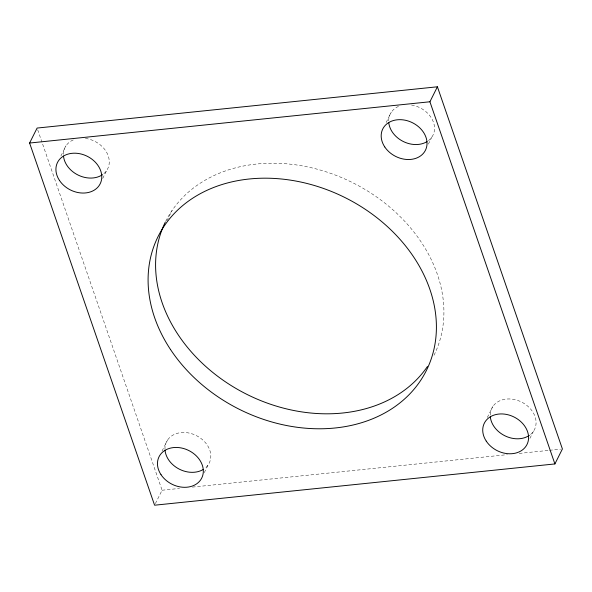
<?xml version="1.0" encoding="UTF-8"?>
<svg xmlns="http://www.w3.org/2000/svg" width="592" height="592" viewBox="0 0 592 592"><rect width="100%" height="100%" fill="white"/><g stroke="black" fill="none" stroke-linecap="round" stroke-linejoin="round"><path stroke-width="0.44" stroke-dasharray="2.96 2.22" d="M60.902 155.985L66.03 145.736M102.712 178.436L106.656 170.555M166.937 220.757L172.065 210.515M162.053 451.03L167.58 439.997M155.37 503.629L162.082 490.228L42.217 142.901M204.262 472.697L208.206 464.816M386.162 122.455L391.29 112.206M428.364 144.122L431.916 137.026M487.312 417.501L492.84 406.467M529.914 438.383L533.466 431.287M162.082 490.228L179.524 488.43M192.378 487.105L507.307 454.641M519.243 453.413L548.629 450.386M549.546 450.29L560.565 449.15M37.703 129.811L41.914 142.028M165.612 221.504A149.946 118.319 26.6 0 1 353.602 183.157A149.946 118.319 26.6 0 1 433.055 357.154M490.22 415.081A23.858 18.826 26.6 0 1 521.522 402.02A23.858 18.826 26.6 0 1 530.018 434.905M164.976 449.461A23.858 18.826 26.6 0 1 195.797 435.32A23.858 18.826 26.6 0 1 204.758 468.427M85.411 138.432A23.858 18.826 26.6 0 1 106.945 152.906A23.858 18.826 26.6 0 1 103.866 173.641M63.411 154.349A23.858 18.826 26.6 0 1 73.253 139.934M411.521 105.028A23.858 18.826 26.6 0 1 432.589 120.154A23.858 18.826 26.6 0 1 428.467 140.644M388.67 120.82A23.858 18.826 26.6 0 1 399.334 106.072"/><path stroke-width="0.89" d="M29.6 143.035L37.096 128.064L437.414 86.795L562.4 448.965L554.904 463.936L154.586 505.205L29.6 143.035L429.918 101.772L437.414 86.795M429.918 101.772L554.904 463.936M427.431 366.515A149.946 118.319 26.6 0 1 240.3 390.912A149.946 118.319 26.6 0 1 165.205 222.326M529.329 435.401A23.858 18.826 26.6 0 1 505.25 435.964A23.858 18.826 26.6 0 1 490.302 416.79M203.345 469.404A23.858 18.826 26.6 0 1 179.524 469.264A23.858 18.826 26.6 0 1 165.042 450.32M102.52 174.67A23.858 18.826 26.6 0 1 78.44 175.232A23.858 18.826 26.6 0 1 63.492 156.059M427.054 141.614A23.858 18.826 26.6 0 1 403.233 141.481A23.858 18.826 26.6 0 1 388.752 122.529M170.452 349.413A149.946 118.319 26.6 0 0 419.935 381.485A149.946 118.319 26.6 0 0 286.365 179.561A149.946 118.319 26.6 0 0 170.452 349.413M486.276 441.158A23.858 18.826 26.6 0 0 525.97 446.264A23.858 18.826 26.6 0 0 504.717 414.141A23.858 18.826 26.6 0 0 486.276 441.158M161.017 474.688A23.858 18.826 26.6 0 0 200.71 479.794A23.858 18.826 26.6 0 0 179.457 447.663A23.858 18.826 26.6 0 0 161.017 474.688M59.466 180.427A23.858 18.826 26.6 0 0 99.16 185.533A23.858 18.826 26.6 0 0 77.915 153.409A23.858 18.826 26.6 0 0 59.466 180.427M384.726 146.897A23.858 18.826 26.6 0 0 424.42 152.003A23.858 18.826 26.6 0 0 403.167 119.88A23.858 18.826 26.6 0 0 384.726 146.897"/></g></svg>
